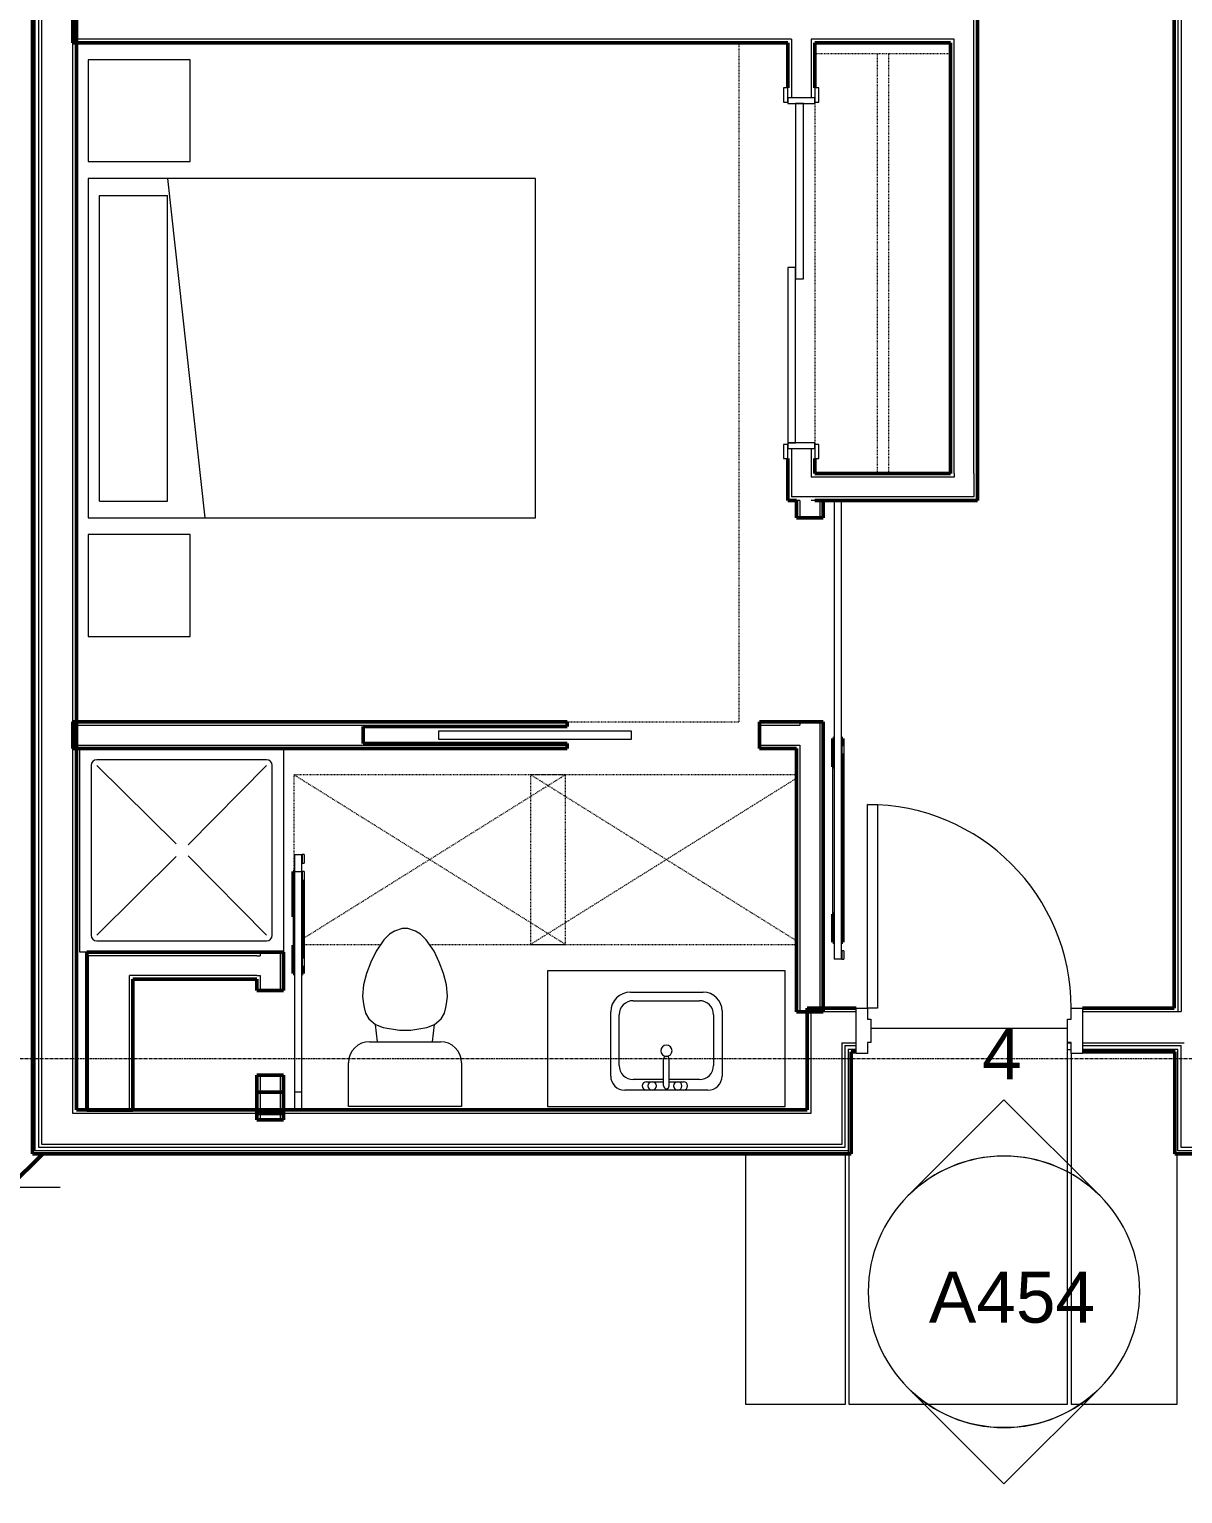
# Model space of a CAD drawing. Header units: inches. Extents: x -4217 to -1814, y 9706 to 12425.
# Drawn here: x -3410.9 to -3207.1, y 10390.3 to 10649.2 of the extents above; entities that cross this region are included whole.
import ezdxf

# ---------------------------------------------------------------- set-up
doc = ezdxf.new("R2010")
doc.units = ezdxf.units.IN
doc.header["$MEASUREMENT"] = 0
doc.linetypes.add('Dash', pattern=[0.25, 0.125, -0.125])
doc.linetypes.add('Grid Line 1_2_', pattern=[0.875, 0.5, -0.125, 0.125, -0.125])
for name, color, linetype, lineweight in [('A-ANNO-DIMS', 211, 'Continuous', 9), ('A-ANNO-DIMS-96', 211, 'Continuous', 9), ('A-DOOR-1', 250, 'Continuous', 9), ('A-DOOR-2', 90, 'Continuous', 20), ('A-DOOR-4', 50, 'Continuous', 13), ('A-DOOR-5', 10, 'Continuous', 50), ('A-DOOR-6', 31, 'Continuous', 20), ('A-DOOR-7', 31, 'Continuous', 9), ('A-DOOR-FRAM', 31, 'Continuous', 20), ('A-DOOR-FRAM-1', 90, 'Continuous', 20), ('A-FLOR', 192, 'Continuous', 13), ('A-FLOR-1', 50, 'Continuous', 13), ('A-GENM-HDLN-1', 250, 'Dash', 9), ('A-WALL', 113, 'Continuous', 13), ('A-WALL-3', 10, 'Continuous', 50), ('A-WALL-4', 50, 'Continuous', 13), ('G-ANNO-SYMB-2', 111, 'Continuous', 9), ('I-FURN-1', 250, 'Continuous', 9), ('I-FURN-HDLN-1', 250, 'Dash', 9), ('I-WALL-3', 2, 'Continuous', 50), ('P-SANR-FIXT-2', 250, 'Continuous', 9), ('Q-CASE-3', 250, 'Continuous', 9), ('Q-CASE-HDLN-1', 250, 'Dash', 9), ('S-GRID-1', 1, 'Grid Line 1_2_', 9)]:
    doc.layers.add(name, color=color, linetype=linetype, lineweight=lineweight)
doc.styles.add('Arial_1', font='arial.ttf', dxfattribs={"height": 9})
doc.styles.add('Century Gothic', font='ufonts.com_century-gothic.ttf', dxfattribs={"height": 9})
doc.dimstyles.new('OD__1_16__Tol__', dxfattribs={"dimscale": 12, "dimtxt": 9.397514, "dimasz": 1, "dimexe": 0.75, "dimexo": 0.5, "dimgap": 0.125, "dimtad": 1, "dimdec": 4, "dimrnd": 0.0625, "dimzin": 3, "dimdsep": 46, "dimlunit": 4, "dimtxsty": 'Century Gothic', "dimblk1": 'OBLIQUE', "dimblk2": 'OBLIQUE', "dimsah": 1, "dimcen": 0.09, "dimdle": 0.75, "dimazin": 0, "dimtfac": 1, "dimtdec": 4, "dimtix": 1, "dimtmove": 0, "dimatfit": 3, "dimfxl": 1, "dimtvp": 1, "dimtfill": 1, "dimfrac": 2, "dimtolj": 1, "dimtzin": 0, "dimarcsym": 2})

# ---------------------------------------------------------------- blocks, each defined once
blk = doc.blocks.new('DIMBLOCK37-FLOOR PLAN - 3RD FLOOR')
at = {"layer": 'A-ANNO-DIMS-96'}
for p, q in [((-3414.42, 10383.29), (-3414.42, 10453.49)), ((-3483.42, 10446.97), (-3483.42, 10435.49)), ((-3483.42, 10444.49), (-3483.42, 10446.97)), ((-3483.42, 10444.49), (-3405.42, 10444.49)), ((-3414.42, 10444.49), (-3414.42, 10383.29))]:
    blk.add_line(p, q, dxfattribs=at)
at = {"layer": 'A-ANNO-DIMS-96', "lineweight": 50}
for p, q in [((-3483.42, 10444.49), (-3477.42, 10450.49)), ((-3414.42, 10444.49), (-3408.42, 10450.49)), ((-3483.42, 10444.49), (-3489.42, 10438.49)), ((-3414.42, 10444.49), (-3420.42, 10438.49))]:
    blk.add_line(p, q, dxfattribs=at)
at = {"layer": 'A-ANNO-DIMS-96', "color": 0, "char_height": 9, "attachment_point": 1, "line_spacing_factor": 0.984502, "style": 'Century Gothic', "bg_fill": 3, "box_fill_scale": 1.25, "bg_fill_color": 256, "bg_fill_true_color": 13158600, "bg_fill_transparency": 0}
for s, insert, width in [('5\' - 9"', (-3464.66, 10457.52), 37.7691), ('69.0', (-3461.16, 10439.76), 29.356)]:
    blk.add_mtext(s, dxfattribs=dict(at, insert=insert, width=width))
blk = doc.blocks.new('_Oblique')
at = {"color": 0, "linetype": 'ByBlock', "lineweight": -2}
blk.add_line((-0.5, -0.5), (0.5, 0.5), dxfattribs=at)

msp = doc.modelspace()

# ---------------------------------------------------------------- linework, layer by layer
at = {"layer": 'A-DOOR-1'}
for p, q in [((-3277.59687, 10638.80214), (-3277.59687, 10636.30214)), ((-3276.84687, 10638.80214), (-3277.59687, 10638.80214)), ((-3276.84687, 10636.30214), (-3276.84687, 10638.80214)), ((-3272.09687, 10638.80214), (-3272.09687, 10636.30214)), ((-3271.34687, 10638.80214), (-3272.09687, 10638.80214)), ((-3271.34687, 10636.30214), (-3271.34687, 10638.80214)), ((-3277.59687, 10636.30214), (-3276.84687, 10636.30214)), ((-3272.09687, 10636.30214), (-3271.34687, 10636.30214)), ((-3277.59687, 10575.80214), (-3277.59687, 10573.30214)), ((-3276.84687, 10575.80214), (-3277.59687, 10575.80214)), ((-3276.84687, 10573.30214), (-3276.84687, 10575.80214)), ((-3272.09687, 10575.80214), (-3272.09687, 10573.30214)), ((-3271.34687, 10575.80214), (-3272.09687, 10575.80214)), ((-3271.34687, 10573.30214), (-3271.34687, 10575.80214)), ((-3277.59687, 10573.30214), (-3276.84687, 10573.30214)), ((-3272.09687, 10573.30214), (-3271.34687, 10573.30214))]:
    msp.add_line(p, q, dxfattribs=at)
at = {"layer": 'A-DOOR-2'}
for p, q in [((-3275.47187, 10636.05214), (-3275.47187, 10605.05214)), ((-3274.09687, 10636.05214), (-3275.47187, 10636.05214)), ((-3274.09687, 10605.05214), (-3274.09687, 10636.05214)), ((-3276.84687, 10607.05214), (-3276.84687, 10576.05214)), ((-3275.47187, 10607.05214), (-3276.84687, 10607.05214)), ((-3275.47187, 10576.05214), (-3275.47187, 10607.05214)), ((-3275.47187, 10605.05214), (-3274.09687, 10605.05214)), ((-3276.84687, 10576.05214), (-3275.47187, 10576.05214)), ((-3338.51354, 10523.66611), (-3338.51354, 10525.16611)), ((-3338.51354, 10525.16611), (-3304.51354, 10525.16611)), ((-3304.51354, 10525.16611), (-3304.51354, 10523.66611)), ((-3304.51354, 10523.66611), (-3338.51354, 10523.66611))]:
    msp.add_line(p, q, dxfattribs=at)
at = {"layer": 'A-DOOR-4'}
for p, q in [((-3268.62581, 10565.79111), (-3268.62581, 10484.79111)), ((-3268.62581, 10565.79111), (-3268.00081, 10565.79111)), ((-3268.00081, 10565.79111), (-3267.37581, 10565.79111)), ((-3267.37581, 10484.79111), (-3267.37581, 10565.79111)), ((-3267.27433, 10522.55713), (-3266.94874, 10522.55713)), ((-3267.27433, 10522.55713), (-3267.27433, 10521.05713)), ((-3266.94874, 10522.55713), (-3266.94874, 10521.05713)), ((-3266.94874, 10521.05713), (-3267.27433, 10521.05713)), ((-3268.87581, 10492.79111), (-3268.87581, 10518.79111)), ((-3363.97581, 10503.29111), (-3363.97581, 10458.29111)), ((-3363.97581, 10503.29111), (-3363.35081, 10503.29111)), ((-3363.35081, 10503.29111), (-3362.72581, 10503.29111)), ((-3362.72581, 10458.29111), (-3362.72581, 10503.29111)), ((-3362.29874, 10503.29111), (-3362.62433, 10503.29111)), ((-3362.62433, 10503.29111), (-3362.62433, 10501.79111)), ((-3362.62433, 10501.79111), (-3362.29874, 10501.79111)), ((-3362.29874, 10503.29111), (-3362.29874, 10501.79111)), ((-3363.97581, 10500.29111), (-3363.97581, 10461.29111)), ((-3363.97581, 10500.29111), (-3363.35081, 10500.29111)), ((-3363.35081, 10500.29111), (-3362.72581, 10500.29111)), ((-3362.72581, 10461.29111), (-3362.72581, 10500.29111)), ((-3362.29874, 10500.29111), (-3362.62433, 10500.29111)), ((-3362.62433, 10500.29111), (-3362.62433, 10498.79111)), ((-3362.62433, 10498.79111), (-3362.29874, 10498.79111)), ((-3362.29874, 10500.29111), (-3362.29874, 10498.79111)), ((-3364.22581, 10492.29111), (-3364.22581, 10487.29111)), ((-3364.22581, 10492.29111), (-3364.22581, 10487.29111)), ((-3266.94874, 10486.29111), (-3267.27433, 10486.29111)), ((-3267.27433, 10486.29111), (-3267.27433, 10484.79111)), ((-3266.94874, 10486.29111), (-3266.94874, 10484.79111)), ((-3362.62433, 10485.02508), (-3362.29874, 10485.02508)), ((-3362.62433, 10485.02508), (-3362.62433, 10483.52508)), ((-3362.62433, 10485.02508), (-3362.29874, 10485.02508)), ((-3362.62433, 10485.02508), (-3362.62433, 10483.52508)), ((-3362.29874, 10483.52508), (-3362.62433, 10483.52508)), ((-3362.29874, 10483.52508), (-3362.62433, 10483.52508)), ((-3362.29874, 10485.02508), (-3362.29874, 10483.52508)), ((-3362.29874, 10485.02508), (-3362.29874, 10483.52508)), ((-3268.00081, 10484.79111), (-3268.62581, 10484.79111)), ((-3267.37581, 10484.79111), (-3268.00081, 10484.79111)), ((-3267.27433, 10484.79111), (-3266.94874, 10484.79111)), ((-3363.35081, 10461.29111), (-3363.97581, 10461.29111)), ((-3362.72581, 10461.29111), (-3363.35081, 10461.29111)), ((-3363.35081, 10458.29111), (-3363.97581, 10458.29111)), ((-3362.72581, 10458.29111), (-3363.35081, 10458.29111))]:
    msp.add_line(p, q, dxfattribs=at)
at = {"layer": 'A-DOOR-5'}
for p, q in [((-3268.62581, 10523.79111), (-3268.87581, 10523.79111)), ((-3268.87581, 10523.79111), (-3268.87581, 10518.79111)), ((-3267.12581, 10523.79111), (-3267.37581, 10523.79111)), ((-3267.12581, 10522.55713), (-3267.12581, 10523.79111)), ((-3267.12581, 10487.79111), (-3267.12581, 10521.05713)), ((-3268.87581, 10518.79111), (-3268.62581, 10518.79111)), ((-3364.22581, 10500.29111), (-3363.97581, 10500.29111)), ((-3364.22581, 10495.29111), (-3364.22581, 10500.29111)), ((-3362.72581, 10500.29111), (-3362.62433, 10500.29111)), ((-3362.47581, 10498.79111), (-3362.47581, 10485.02508)), ((-3364.22581, 10497.29111), (-3363.97417, 10497.29111)), ((-3364.22581, 10492.29111), (-3364.22581, 10497.29111)), ((-3362.72581, 10497.29111), (-3362.47581, 10497.29111)), ((-3362.47581, 10497.29111), (-3362.47581, 10485.02508)), ((-3363.97308, 10495.29111), (-3364.22581, 10495.29111)), ((-3363.97144, 10492.29111), (-3364.22581, 10492.29111)), ((-3268.62371, 10492.79111), (-3268.87581, 10492.79111)), ((-3268.87581, 10492.79111), (-3268.87581, 10487.79111)), ((-3364.22581, 10487.29111), (-3363.96871, 10487.29111)), ((-3364.22581, 10482.29111), (-3364.22581, 10487.29111)), ((-3364.22581, 10487.29111), (-3363.96871, 10487.29111)), ((-3364.22581, 10482.29111), (-3364.22581, 10487.29111)), ((-3268.87581, 10487.79111), (-3268.62502, 10487.79111)), ((-3267.37581, 10487.79111), (-3267.12581, 10487.79111)), ((-3362.47581, 10483.52508), (-3362.47581, 10482.29111)), ((-3362.47581, 10483.52508), (-3362.47581, 10482.29111)), ((-3363.97581, 10482.29111), (-3364.22581, 10482.29111)), ((-3363.97581, 10482.29111), (-3364.22581, 10482.29111)), ((-3362.47581, 10482.29111), (-3362.72581, 10482.29111)), ((-3362.47581, 10482.29111), (-3362.72581, 10482.29111))]:
    msp.add_line(p, q, dxfattribs=at)
at = {"layer": 'A-DOOR-6'}
for p, q in [((-3262.77374, 10476.1644), (-3262.77374, 10512.1644)), ((-3262.77374, 10512.1644), (-3261.02374, 10512.1644)), ((-3261.02374, 10512.1644), (-3261.02374, 10476.1644)), ((-3261.02374, 10476.1644), (-3262.77374, 10476.1644))]:
    msp.add_line(p, q, dxfattribs=at)
at = {"layer": 'A-DOOR-7'}
msp.add_arc((-3262.77374, 10476.1644), 36, 0, 90, dxfattribs=at)
at = {"layer": 'A-DOOR-FRAM'}
for p, q in [((-3264.77374, 10476.1644), (-3262.77374, 10476.1644)), ((-3264.77374, 10468.1644), (-3264.77374, 10476.1644)), ((-3262.77374, 10476.1644), (-3262.77374, 10474.2269)), ((-3226.77374, 10474.2269), (-3226.77374, 10476.1644)), ((-3226.77374, 10476.1644), (-3224.77374, 10476.1644)), ((-3224.77374, 10476.1644), (-3224.77374, 10468.1644)), ((-3262.77374, 10474.2269), (-3262.14874, 10474.2269)), ((-3262.14874, 10474.2269), (-3262.14874, 10470.1019)), ((-3227.39874, 10474.2269), (-3226.77374, 10474.2269)), ((-3227.39874, 10470.1019), (-3227.39874, 10474.2269)), ((-3262.77374, 10470.1019), (-3262.77374, 10468.1644)), ((-3262.14874, 10470.1019), (-3262.77374, 10470.1019)), ((-3226.77374, 10470.1019), (-3227.39874, 10470.1019)), ((-3226.77374, 10468.1644), (-3226.77374, 10470.1019)), ((-3262.77374, 10468.1644), (-3264.77374, 10468.1644)), ((-3224.77374, 10468.1644), (-3226.77374, 10468.1644))]:
    msp.add_line(p, q, dxfattribs=at)
at = {"layer": 'A-DOOR-FRAM-1'}
for p, q in [((-3272.09687, 10637.05214), (-3276.84687, 10637.05214)), ((-3276.84687, 10637.05214), (-3276.84687, 10636.05214)), ((-3276.84687, 10636.05214), (-3272.09687, 10636.05214)), ((-3272.09687, 10636.05214), (-3272.09687, 10637.05214)), ((-3276.84687, 10576.05214), (-3276.84687, 10575.05214)), ((-3272.09687, 10576.05214), (-3276.84687, 10576.05214)), ((-3272.09687, 10575.05214), (-3272.09687, 10576.05214)), ((-3276.84687, 10575.05214), (-3272.09687, 10575.05214))]:
    msp.add_line(p, q, dxfattribs=at)
at = {"layer": 'A-FLOR'}
for p, q in [((-3227.39874, 10472.5394), (-3262.14874, 10472.5394)), ((-3227.39874, 10406.1894), (-3227.39874, 10470.1019)), ((-3226.77374, 10468.1644), (-3226.77374, 10406.1894)), ((-3284.29227, 10450.4144), (-3284.29227, 10406.1894)), ((-3266.67374, 10406.1894), (-3266.67374, 10450.4144)), ((-3266.04874, 10450.4144), (-3266.04874, 10406.1894)), ((-3208.07374, 10406.1894), (-3208.07374, 10450.4144)), ((-3284.29227, 10406.1894), (-3266.67374, 10406.1894)), ((-3266.04874, 10406.1894), (-3227.39874, 10406.1894)), ((-3226.77374, 10406.1894), (-3208.07374, 10406.1894))]:
    msp.add_line(p, q, dxfattribs=at)
at = {"layer": 'A-FLOR-1'}
for p, q in [((-3227.39874, 10470.0394), (-3226.77374, 10470.0394)), ((-3226.77374, 10468.7894), (-3227.39874, 10468.7894))]:
    msp.add_line(p, q, dxfattribs=at)
at = {"layer": 'A-GENM-HDLN-1'}
for p, q in [((-3316.12374, 10487.41611), (-3364.12374, 10517.41611)), ((-3316.12374, 10517.41611), (-3364.12374, 10517.41611)), ((-3364.12374, 10517.41611), (-3364.12374, 10500.29111)), ((-3316.12374, 10517.41611), (-3362.47581, 10488.44606)), ((-3275.32374, 10488.05673), (-3322.29874, 10517.41611)), ((-3275.32374, 10517.41611), (-3322.29874, 10517.41611)), ((-3322.29874, 10517.41611), (-3322.29874, 10487.41611)), ((-3275.32374, 10516.77548), (-3322.29874, 10487.41611)), ((-3316.12374, 10487.41611), (-3316.12374, 10517.41611)), ((-3362.47581, 10487.41611), (-3348.79853, 10487.41611)), ((-3340.1531, 10487.41611), (-3316.12374, 10487.41611)), ((-3322.29874, 10487.41611), (-3275.32374, 10487.41611))]:
    msp.add_line(p, q, dxfattribs=at)
at = {"layer": 'A-WALL'}
for p, q in [((-3409.79874, 10450.9144), (-3409.79874, 10843.4144)), ((-3409.17374, 10451.5394), (-3409.17374, 10843.4144)), ((-3408.67374, 10452.0394), (-3408.67374, 10843.4144)), ((-3403.17374, 10457.5394), (-3403.17374, 10843.4144)), ((-3207.94874, 10744.77447), (-3207.94874, 10475.5394)), ((-3207.32374, 10744.77447), (-3207.32374, 10475.5394)), ((-3272.79874, 10475.5394), (-3272.79874, 10457.5394)), ((-3272.79874, 10475.5394), (-3264.77374, 10475.5394)), ((-3224.77374, 10475.5394), (-3207.32374, 10475.5394)), ((-3267.29874, 10470.0394), (-3267.29874, 10452.0394)), ((-3267.29874, 10470.0394), (-3264.77374, 10470.0394)), ((-3224.77374, 10470.0394), (-3206.82374, 10470.0394)), ((-3266.79874, 10469.5394), (-3266.79874, 10451.5394)), ((-3266.79874, 10469.5394), (-3264.77374, 10469.5394)), ((-3266.17374, 10468.9144), (-3266.17374, 10450.4144)), ((-3266.17374, 10468.9144), (-3264.77374, 10468.9144)), ((-3224.77374, 10469.5394), (-3207.32374, 10469.5394)), ((-3224.77374, 10468.9144), (-3207.94874, 10468.9144)), ((-3208.44874, 10468.4144), (-3208.44874, 10468.9144)), ((-3207.94874, 10450.9144), (-3207.94874, 10468.9144)), ((-3207.32374, 10451.5394), (-3207.32374, 10469.5394)), ((-3272.79874, 10457.5394), (-3403.17374, 10457.5394)), ((-3267.29874, 10452.0394), (-3408.67374, 10452.0394)), ((-3266.17374, 10450.9144), (-3409.79874, 10450.9144)), ((-3266.79874, 10451.5394), (-3409.17374, 10451.5394)), ((-3084.24874, 10450.9144), (-3207.94874, 10450.9144)), ((-3084.87374, 10451.5394), (-3207.32374, 10451.5394))]:
    msp.add_line(p, q, dxfattribs=at)
at = {"layer": 'A-WALL-3'}
for p, q in [((-3243.32374, 10570.64297), (-3243.32374, 10673.55214)), ((-3403.17374, 10651.54111), (-3403.17374, 10646.79111)), ((-3403.17374, 10646.79111), (-3276.84687, 10646.79111)), ((-3276.84687, 10646.79111), (-3276.84687, 10638.80214)), ((-3272.09687, 10638.80214), (-3272.09687, 10646.79111)), ((-3272.09687, 10646.79111), (-3248.07374, 10646.79111)), ((-3248.07374, 10646.79111), (-3248.07374, 10570.64297)), ((-3276.84687, 10573.30214), (-3276.84687, 10565.89297)), ((-3272.09687, 10570.64297), (-3272.09687, 10573.30214)), ((-3248.07374, 10570.64297), (-3272.09687, 10570.64297)), ((-3243.32374, 10566.51797), (-3243.32374, 10570.64297)), ((-3276.84687, 10565.89297), (-3276.22187, 10565.89297)), ((-3276.22187, 10565.89297), (-3275.32374, 10565.89297)), ((-3275.32374, 10565.89297), (-3275.32374, 10562.79111)), ((-3270.57374, 10565.89297), (-3272.09687, 10565.89297)), ((-3272.09687, 10565.89297), (-3243.32374, 10565.89297)), ((-3270.57374, 10562.79111), (-3270.57374, 10565.89297)), ((-3243.32374, 10565.89297), (-3243.32374, 10566.51797)), ((-3275.32374, 10562.79111), (-3270.57374, 10562.79111)), ((-3315.84687, 10526.79111), (-3403.17374, 10526.79111)), ((-3403.17374, 10526.79111), (-3403.17374, 10522.04111)), ((-3315.84687, 10525.91611), (-3315.84687, 10526.79111)), ((-3275.32374, 10526.79111), (-3281.84687, 10526.79111)), ((-3281.84687, 10526.79111), (-3281.84687, 10522.04111)), ((-3270.57374, 10526.79111), (-3275.32374, 10526.79111)), ((-3270.57374, 10475.51797), (-3270.57374, 10526.79111)), ((-3351.84687, 10522.91611), (-3351.84687, 10525.91611)), ((-3351.84687, 10525.91611), (-3315.84687, 10525.91611)), ((-3403.17374, 10522.04111), (-3315.84687, 10522.04111)), ((-3315.84687, 10522.91611), (-3351.84687, 10522.91611)), ((-3315.84687, 10522.04111), (-3315.84687, 10522.91611)), ((-3281.84687, 10522.04111), (-3275.32374, 10522.04111)), ((-3275.32374, 10522.04111), (-3275.32374, 10475.51797)), ((-3370.67374, 10486.04111), (-3400.67374, 10486.04111)), ((-3400.67374, 10486.04111), (-3400.67374, 10485.41611)), ((-3400.67374, 10485.41611), (-3400.67374, 10481.29111)), ((-3365.92374, 10486.04111), (-3370.67374, 10486.04111)), ((-3365.92374, 10486.04111), (-3370.67374, 10486.04111)), ((-3365.92374, 10479.29111), (-3365.92374, 10486.04111)), ((-3365.92374, 10479.29111), (-3365.92374, 10486.04111)), ((-3400.67374, 10481.29111), (-3400.67374, 10458.15522)), ((-3392.54874, 10481.29111), (-3370.67374, 10481.29111)), ((-3392.54874, 10458.15522), (-3392.54874, 10481.29111)), ((-3370.67374, 10481.29111), (-3370.67374, 10479.29111)), ((-3370.67374, 10481.29111), (-3370.67374, 10479.29111)), ((-3370.67374, 10479.29111), (-3365.92374, 10479.29111)), ((-3370.67374, 10479.29111), (-3365.92374, 10479.29111)), ((-3275.32374, 10475.51797), (-3270.57374, 10475.51797)), ((-3365.92374, 10464.29111), (-3370.67374, 10464.29111)), ((-3370.67374, 10464.29111), (-3370.67374, 10456.40522)), ((-3365.92374, 10456.40522), (-3365.92374, 10464.29111)), ((-3365.92374, 10461.29111), (-3370.67374, 10461.29111)), ((-3370.67374, 10461.29111), (-3370.67374, 10457.53022)), ((-3365.92374, 10457.53022), (-3365.92374, 10461.29111)), ((-3400.67374, 10458.15522), (-3392.54874, 10458.15522)), ((-3370.67374, 10457.53022), (-3365.92374, 10457.53022)), ((-3370.67374, 10456.40522), (-3365.92374, 10456.40522))]:
    msp.add_line(p, q, dxfattribs=at)
at = {"layer": 'A-WALL-4'}
for p, q in [((-3243.94874, 10570.64297), (-3243.94874, 10673.55214)), ((-3276.22187, 10647.41611), (-3403.17374, 10647.41611)), ((-3276.22187, 10647.41611), (-3276.22187, 10646.79111)), ((-3276.22187, 10646.79111), (-3276.22187, 10637.05214)), ((-3272.72187, 10647.41611), (-3272.72187, 10646.79111)), ((-3248.07374, 10647.41611), (-3272.72187, 10647.41611)), ((-3272.72187, 10646.79111), (-3272.72187, 10637.05214)), ((-3247.44874, 10647.41611), (-3248.07374, 10647.41611)), ((-3247.44874, 10570.64297), (-3247.44874, 10647.41611)), ((-3276.22187, 10575.05214), (-3276.22187, 10566.51797)), ((-3272.72187, 10575.05214), (-3272.72187, 10570.01797)), ((-3247.44874, 10570.64297), (-3247.44874, 10570.01797)), ((-3243.94874, 10570.64297), (-3243.94874, 10570.01797)), ((-3272.09687, 10570.01797), (-3272.72187, 10570.01797)), ((-3247.44874, 10570.01797), (-3272.09687, 10570.01797)), ((-3243.94874, 10570.01797), (-3243.94874, 10566.51797)), ((-3272.72187, 10566.51797), (-3276.22187, 10566.51797)), ((-3274.69874, 10565.89297), (-3275.32374, 10565.89297)), ((-3274.69874, 10565.89297), (-3274.69874, 10562.79111)), ((-3272.09687, 10566.51797), (-3272.72187, 10566.51797)), ((-3272.09687, 10565.89297), (-3272.72187, 10565.89297)), ((-3243.94874, 10566.51797), (-3272.09687, 10566.51797)), ((-3271.19874, 10565.89297), (-3271.19874, 10562.79111)), ((-3274.69874, 10526.79111), (-3274.69874, 10526.16611)), ((-3271.19874, 10526.79111), (-3271.19874, 10475.51797)), ((-3403.17374, 10526.16611), (-3315.84687, 10526.16611)), ((-3281.84687, 10526.16611), (-3275.32374, 10526.16611)), ((-3275.32374, 10526.16611), (-3274.69874, 10526.16611)), ((-3403.17374, 10522.66611), (-3315.84687, 10522.66611)), ((-3281.84687, 10522.66611), (-3275.32374, 10522.66611)), ((-3275.32374, 10522.66611), (-3274.69874, 10522.66611)), ((-3274.69874, 10522.66611), (-3274.69874, 10475.51797)), ((-3400.42374, 10485.41611), (-3400.67374, 10485.41611)), ((-3400.67374, 10485.41611), (-3400.42374, 10485.41611)), ((-3370.67374, 10485.41611), (-3400.42374, 10485.41611)), ((-3400.42374, 10481.91611), (-3400.42374, 10485.41611)), ((-3370.67374, 10485.41611), (-3370.04874, 10485.41611)), ((-3370.04874, 10486.04111), (-3370.04874, 10485.41611)), ((-3370.04874, 10486.04111), (-3370.04874, 10485.41611)), ((-3366.54874, 10486.04111), (-3366.54874, 10479.29111)), ((-3366.54874, 10486.04111), (-3366.54874, 10479.29111)), ((-3400.42374, 10481.29111), (-3400.42374, 10481.91611)), ((-3400.42374, 10458.15522), (-3400.42374, 10481.29111)), ((-3370.67374, 10481.91611), (-3393.17374, 10481.91611)), ((-3393.17374, 10481.29111), (-3393.17374, 10481.91611)), ((-3393.17374, 10458.15522), (-3393.17374, 10481.29111)), ((-3370.67374, 10481.91611), (-3370.04874, 10481.91611)), ((-3370.04874, 10481.91611), (-3370.04874, 10479.29111)), ((-3370.04874, 10481.91611), (-3370.04874, 10479.29111)), ((-3370.04874, 10464.29111), (-3370.04874, 10456.40522)), ((-3366.54874, 10464.29111), (-3366.54874, 10456.40522)), ((-3370.04874, 10461.29111), (-3370.04874, 10457.53022)), ((-3366.54874, 10461.29111), (-3366.54874, 10457.53022))]:
    msp.add_line(p, q, dxfattribs=at)
at = {"layer": 'G-ANNO-SYMB-2'}
for p, q in [((-3238.64798, 10459.95139), (-3255.61854, 10442.98083)), ((-3221.67742, 10442.98083), (-3238.64798, 10459.95139))]:
    msp.add_line(p, q, dxfattribs=at)
at = {"layer": 'G-ANNO-SYMB-2', "extrusion": (0, 0, -1)}
for p, q in [((-3238.64798, 10392.06914), (-3255.61854, 10409.0397)), ((-3221.67742, 10409.0397), (-3238.64798, 10392.06914))]:
    msp.add_line(p, q, dxfattribs=at)
at = {"layer": 'G-ANNO-SYMB-2'}
for start, end in [(0, 180), (45, 135), (180, 0)]:
    msp.add_arc((-3238.64798, 10426.01026), 24, start, end, dxfattribs=at)
at = {"layer": 'G-ANNO-SYMB-2', "extrusion": (0, 0, -1)}
msp.add_arc((3238.64798, 10426.01026), 24, 225, 315, dxfattribs=at)
at = {"layer": 'I-FURN-1'}
for p, q in [((-3400.44899, 10643.79111), (-3400.44899, 10625.79111)), ((-3382.44899, 10643.79111), (-3400.44899, 10643.79111)), ((-3382.44899, 10625.79111), (-3382.44899, 10643.79111)), ((-3400.44899, 10625.79111), (-3382.44899, 10625.79111)), ((-3400.44899, 10622.79111), (-3400.44899, 10562.79111)), ((-3321.44899, 10622.79111), (-3400.44899, 10622.79111)), ((-3386.44899, 10622.79111), (-3379.86937, 10562.79111)), ((-3321.44899, 10562.79111), (-3321.44899, 10622.79111)), ((-3398.44899, 10619.79111), (-3386.44899, 10619.79111)), ((-3398.44899, 10565.79111), (-3398.44899, 10619.79111)), ((-3386.44899, 10565.79111), (-3386.44899, 10619.79111)), ((-3398.44899, 10565.79111), (-3386.44899, 10565.79111)), ((-3400.44899, 10562.79111), (-3321.44899, 10562.79111)), ((-3400.44899, 10559.85927), (-3400.44899, 10541.85927)), ((-3382.44899, 10559.85927), (-3400.44899, 10559.85927)), ((-3382.44899, 10541.85927), (-3382.44899, 10559.85927)), ((-3400.44899, 10541.85927), (-3382.44899, 10541.85927))]:
    msp.add_line(p, q, dxfattribs=at)
at = {"layer": 'I-FURN-HDLN-1'}
for p, q in [((-3285.44899, 10526.79111), (-3285.44899, 10646.79111)), ((-3315.84687, 10526.79111), (-3285.44899, 10526.79111))]:
    msp.add_line(p, q, dxfattribs=at)
at = {"layer": 'I-WALL-3'}
for p, q in [((-3410.29874, 10843.4144), (-3410.29874, 10450.4144)), ((-3402.54874, 10458.1644), (-3402.54874, 10843.4144)), ((-3208.57374, 10744.77447), (-3208.57374, 10476.1644)), ((-3264.77374, 10476.1644), (-3273.42374, 10476.1644)), ((-3273.42374, 10476.1644), (-3273.42374, 10458.1644)), ((-3208.57374, 10476.1644), (-3224.77374, 10476.1644)), ((-3265.67374, 10450.4144), (-3265.67374, 10468.4144)), ((-3265.67374, 10468.4144), (-3264.77374, 10468.4144)), ((-3224.77374, 10468.4144), (-3208.44874, 10468.4144)), ((-3208.44874, 10468.4144), (-3208.44874, 10450.4144)), ((-3273.42374, 10458.1644), (-3402.54874, 10458.1644)), ((-3410.29874, 10450.4144), (-3265.67374, 10450.4144)), ((-3208.44874, 10450.4144), (-3083.74874, 10450.4144))]:
    msp.add_line(p, q, dxfattribs=at)
at = {"layer": 'P-SANR-FIXT-2'}
for p, q in [((-3401.92374, 10486.04111), (-3401.92374, 10522.04111)), ((-3365.92374, 10522.04111), (-3365.92374, 10486.04111)), ((-3399.92374, 10519.04111), (-3399.92374, 10489.04111)), ((-3368.92374, 10520.04111), (-3398.92374, 10520.04111)), ((-3384.89555, 10505.18372), (-3398.92374, 10519.04111)), ((-3382.80812, 10505.04381), (-3368.92374, 10519.04111)), ((-3367.92374, 10489.04111), (-3367.92374, 10519.04111)), ((-3384.93425, 10502.93257), (-3398.92374, 10489.04111)), ((-3382.79152, 10503.05719), (-3368.92374, 10489.04111)), ((-3398.92374, 10488.04111), (-3368.92374, 10488.04111)), ((-3348.21558, 10488.25644), (-3349.60301, 10486.25644)), ((-3347.21558, 10489.25644), (-3348.21558, 10488.25644)), ((-3346.34955, 10489.75644), (-3347.21558, 10489.25644)), ((-3344.97581, 10490.25644), (-3346.34955, 10489.75644)), ((-3343.97581, 10490.25644), (-3344.97581, 10490.25644)), ((-3342.60207, 10489.75644), (-3343.97581, 10490.25644)), ((-3341.73605, 10489.25644), (-3342.60207, 10489.75644)), ((-3340.73605, 10488.25644), (-3341.73605, 10489.25644)), ((-3339.34862, 10486.25644), (-3340.73605, 10488.25644)), ((-3400.67374, 10486.04111), (-3401.92374, 10486.04111)), ((-3349.60301, 10486.25644), (-3350.53562, 10484.25644)), ((-3338.416, 10484.25644), (-3339.34862, 10486.25644)), ((-3350.53562, 10484.25644), (-3351.26356, 10482.25644)), ((-3337.68806, 10482.25644), (-3338.416, 10484.25644)), ((-3351.8015, 10480.24883), (-3351.97581, 10478.25644)), ((-3351.26356, 10482.25644), (-3351.8015, 10480.24883)), ((-3337.15012, 10480.24883), (-3337.68806, 10482.25644)), ((-3336.97581, 10478.25644), (-3337.15012, 10480.24883)), ((-3351.97581, 10478.25644), (-3351.88866, 10477.26024)), ((-3337.06297, 10477.26024), (-3336.97581, 10478.25644)), ((-3304.64126, 10478.97805), (-3291.77709, 10478.97805)), ((-3304.64126, 10478.97805), (-3291.77709, 10478.97805)), ((-3304.14126, 10477.47805), (-3292.45622, 10477.47805)), ((-3351.88866, 10477.26024), (-3351.71166, 10476.25644)), ((-3351.71166, 10476.25644), (-3351.44371, 10475.25644)), ((-3351.44371, 10475.25644), (-3350.87694, 10474.25644)), ((-3338.07468, 10474.25644), (-3337.50791, 10475.25644)), ((-3337.50791, 10475.25644), (-3337.23997, 10476.25644)), ((-3337.23997, 10476.25644), (-3337.06297, 10477.26024)), ((-3308.14126, 10464.15522), (-3308.14126, 10475.47805)), ((-3308.14126, 10464.15522), (-3308.14126, 10475.47805)), ((-3306.64126, 10466.03022), (-3306.64126, 10474.97805)), ((-3289.95622, 10474.97805), (-3289.95622, 10466.03022)), ((-3288.45622, 10475.65718), (-3288.45622, 10464.15522)), ((-3288.45622, 10475.65718), (-3288.45622, 10464.15522)), ((-3350.87694, 10474.25644), (-3349.68519, 10473.25644)), ((-3349.68519, 10473.25644), (-3348.31145, 10472.75644)), ((-3349.33747, 10470.23266), (-3349.68519, 10473.25644)), ((-3348.31145, 10472.75644), (-3345.47581, 10472.25644)), ((-3343.47581, 10472.25644), (-3340.64017, 10472.75644)), ((-3340.64017, 10472.75644), (-3339.26643, 10473.25644)), ((-3339.61415, 10470.23266), (-3339.26643, 10473.25644)), ((-3339.26643, 10473.25644), (-3338.07468, 10474.25644)), ((-3350.72581, 10470.23266), (-3338.22581, 10470.23266)), ((-3345.47581, 10472.25644), (-3343.47581, 10472.25644)), ((-3298.79874, 10462.41902), (-3298.79874, 10467.15737)), ((-3297.79874, 10462.41902), (-3297.79874, 10467.15737)), ((-3354.45203, 10458.78022), (-3354.45203, 10466.50644)), ((-3334.49959, 10466.50644), (-3334.49959, 10458.78022)), ((-3298.79874, 10463.53022), (-3304.14126, 10463.53022)), ((-3301.79874, 10463.15522), (-3298.79874, 10463.15522)), ((-3292.45622, 10463.53022), (-3297.79874, 10463.53022)), ((-3297.79874, 10463.15522), (-3295.29874, 10463.15522)), ((-3290.95622, 10461.65522), (-3305.64126, 10461.65522)), ((-3290.95622, 10461.65522), (-3305.64126, 10461.65522)), ((-3295.29874, 10461.65522), (-3301.79874, 10461.65522)), ((-3334.49959, 10458.78022), (-3354.45203, 10458.78022))]:
    msp.add_line(p, q, dxfattribs=at)
for centre, radius, start, end in [((-3398.92374, 10519.04111), 1, 90, 180), ((-3368.92374, 10519.04111), 1, 0, 90), ((-3398.92374, 10489.04111), 1, 180, 270), ((-3368.92374, 10489.04111), 1, 270, 0), ((-3304.64126, 10475.47805), 3.5, 90, 180), ((-3304.64126, 10475.47805), 3.5, 90, 180), ((-3304.14126, 10474.97805), 2.5, 90, 180), ((-3292.45622, 10474.97805), 2.5, 0, 90), ((-3291.77709, 10475.65718), 3.32087, 0, 90), ((-3291.77709, 10475.65718), 3.32087, 0, 90), ((-3350.72581, 10466.50644), 3.72622, 90, 180), ((-3338.22581, 10466.50644), 3.72622, 0, 90), ((-3298.29874, 10468.62256), 1, 0, 180), ((-3298.29874, 10468.62256), 1, 180, 0), ((-3298.29874, 10467.15737), 0.5, 0, 180), ((-3304.14126, 10466.03022), 2.5, 180, 270), ((-3292.45622, 10466.03022), 2.5, 270, 0), ((-3305.64126, 10464.15522), 2.5, 180, 270), ((-3305.64126, 10464.15522), 2.5, 180, 270), ((-3301.79874, 10462.40522), 0.75, 90, 270), ((-3300.79874, 10462.40522), 0.75, 0, 180), ((-3300.79874, 10462.40522), 0.75, 180, 0), ((-3298.29874, 10462.41902), 0.5, 180, 0), ((-3296.29874, 10462.40522), 0.75, 0, 180), ((-3296.29874, 10462.40522), 0.75, 180, 0), ((-3295.29874, 10462.40522), 0.75, 270, 90), ((-3290.95622, 10464.15522), 2.5, 270, 0), ((-3290.95622, 10464.15522), 2.5, 270, 0)]:
    msp.add_arc(centre, radius, start, end, dxfattribs=at)
at = {"layer": 'Q-CASE-3'}
for p, q in [((-3277.29874, 10482.78022), (-3319.29874, 10482.78022)), ((-3319.29874, 10482.78022), (-3319.29874, 10458.78022)), ((-3277.29874, 10458.78022), (-3277.29874, 10482.78022)), ((-3319.29874, 10458.78022), (-3277.29874, 10458.78022))]:
    msp.add_line(p, q, dxfattribs=at)
at = {"layer": 'Q-CASE-HDLN-1'}
for p, q in [((-3248.07374, 10644.80214), (-3272.07374, 10644.80214)), ((-3272.07374, 10644.80214), (-3272.07374, 10638.80214)), ((-3261.07374, 10644.80214), (-3261.07374, 10570.64297)), ((-3259.07374, 10644.80214), (-3259.07374, 10570.64297)), ((-3248.07374, 10570.64297), (-3248.07374, 10644.80214)), ((-3272.07374, 10636.30214), (-3272.07374, 10575.80214)), ((-3272.07374, 10573.30214), (-3272.07374, 10570.64297)), ((-3272.07374, 10570.64297), (-3248.07374, 10570.64297))]:
    msp.add_line(p, q, dxfattribs=at)
at = {"layer": 'S-GRID-1'}
msp.add_line((-1814.20638, 10467.1894), (-4168.71446, 10467.1894), dxfattribs=at)

# ---------------------------------------------------------------- texts
at = {"layer": 'G-ANNO-SYMB-2', "char_height": 9, "attachment_point": 1, "style": 'Arial_1'}
for s, insert, width in [('4', (-3242.50834, 10472.56498), 8.484), ('A454', (-3251.92285, 10429.56321), 35.754)]:
    msp.add_mtext(s, dxfattribs=dict(at, insert=insert, width=width))

# ---------------------------------------------------------------- next in the draw order: dimensions: what is measured, and where the dimension line sits
at = {"layer": 'A-ANNO-DIMS'}
dim = msp.add_linear_dim(base=(-3414.42374, 10444.48875), p1=(-3483.42374, 10452.97403), p2=(-3414.42374, 10377.2894), dimstyle='OD__1_16__Tol__', override={"dimpost": '<>\\X', "dimfxl": 102.41662}, dxfattribs=at)
dim.commit()
dim.dimension.update_dxf_attribs({"geometry": 'DIMBLOCK37-FLOOR PLAN - 3RD FLOOR', "text_midpoint": (-3448.92374, 10444.48875)})

doc.saveas('drawing.dxf')
